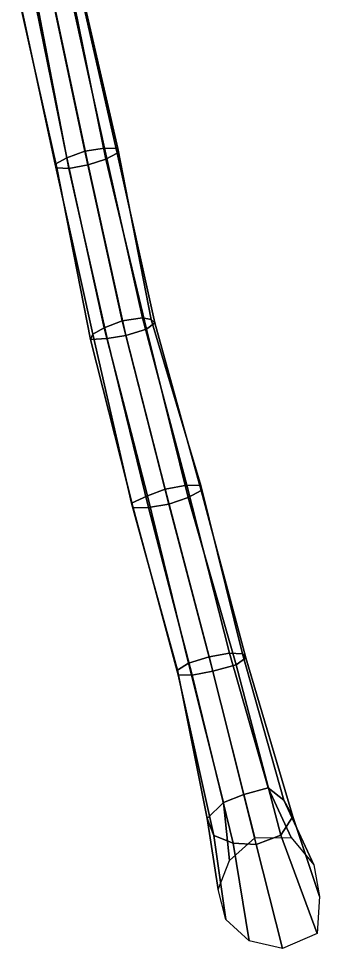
# Model space of a CAD drawing. Header units: metres. Extents: x -2.73 to 0.91, y -0.15 to 5.74.
# Drawn here: x -0.706 to 0.142, y -0.15 to 2.471 of the extents above; entities that cross this region are included whole.
import ezdxf

# ---------------------------------------------------------------- set-up
doc = ezdxf.new("R2010")
doc.units = ezdxf.units.M

msp = doc.modelspace()

# ---------------------------------------------------------------- linework, layer by layer
at = {"layer": 'coconut_palm4_trunk'}
for points in [[(-0.570377, 2.078717, 0.884775), (-0.51985, 2.097196, 0.857604), (-0.621669, 2.576282, 0.957412), (-0.6684, 2.559567, 0.982614)], [(-0.51985, 2.097196, 0.857604), (-0.464113, 2.105872, 0.881134), (-0.569858, 2.584267, 0.978677), (-0.621669, 2.576282, 0.957412)], [(-0.464113, 2.105872, 0.881134), (-0.42663, 2.105041, 0.927413), (-0.537065, 2.582844, 1.022361), (-0.569858, 2.584267, 0.978677)], [(-0.428887, 2.092005, 0.984418), (-0.460115, 2.074826, 1.027523), (-0.558651, 2.555686, 1.124697), (-0.537583, 2.571529, 1.074571)], [(-0.42663, 2.105041, 0.927413), (-0.428887, 2.092005, 0.984418), (-0.537583, 2.571529, 1.074571), (-0.537065, 2.582844, 1.022361)], [(-0.603662, 2.060962, 0.928176), (-0.570377, 2.078717, 0.884775), (-0.6684, 2.559567, 0.982614), (-0.706486, 2.542245, 1.020419)], [(-0.460115, 2.074826, 1.027523), (-0.510189, 2.058446, 1.045615), (-0.612222, 2.538391, 1.144883), (-0.558651, 2.555686, 1.124697)], [(-0.598199, 2.049968, 0.984601), (-0.603662, 2.060962, 0.928176), (-0.706486, 2.542245, 1.020419), (-0.705556, 2.529986, 1.078674)], [(-0.564626, 2.048077, 1.031292), (-0.598199, 2.049968, 0.984601), (-0.705556, 2.529986, 1.078674), (-0.658132, 2.534669, 1.110394)], [(-0.510189, 2.058446, 1.045615), (-0.564626, 2.048077, 1.031292), (-0.658132, 2.534669, 1.110394), (-0.612222, 2.538391, 1.144883)], [(-0.414004, 1.618823, 0.758829), (-0.357434, 1.627504, 0.784458), (-0.464113, 2.105872, 0.881134), (-0.51985, 2.097196, 0.857604)], [(-0.357434, 1.627504, 0.784458), (-0.332489, 1.622385, 0.835752), (-0.42663, 2.105041, 0.927413), (-0.464113, 2.105872, 0.881134)], [(-0.332489, 1.622385, 0.835752), (-0.322313, 1.613075, 0.88896), (-0.428887, 2.092005, 0.984418), (-0.42663, 2.105041, 0.927413)], [(-0.497162, 1.581165, 0.832446), (-0.465272, 1.599294, 0.787729), (-0.570377, 2.078717, 0.884775), (-0.603662, 2.060962, 0.928176)], [(-0.465272, 1.599294, 0.787729), (-0.414004, 1.618823, 0.758829), (-0.51985, 2.097196, 0.857604), (-0.570377, 2.078717, 0.884775)], [(-0.346247, 1.595145, 0.941851), (-0.403758, 1.577728, 0.954198), (-0.510189, 2.058446, 1.045615), (-0.460115, 2.074826, 1.027523)], [(-0.322313, 1.613075, 0.88896), (-0.346247, 1.595145, 0.941851), (-0.460115, 2.074826, 1.027523), (-0.428887, 2.092005, 0.984418)], [(-0.503819, 1.565993, 0.892682), (-0.497162, 1.581165, 0.832446), (-0.603662, 2.060962, 0.928176), (-0.598199, 2.049968, 0.984601)], [(-0.456508, 1.569106, 0.932655), (-0.503819, 1.565993, 0.892682), (-0.598199, 2.049968, 0.984601), (-0.564626, 2.048077, 1.031292)], [(-0.403758, 1.577728, 0.954198), (-0.456508, 1.569106, 0.932655), (-0.564626, 2.048077, 1.031292), (-0.510189, 2.058446, 1.045615)], [(-0.292984, 1.143973, 0.660303), (-0.232504, 1.155902, 0.675696), (-0.357434, 1.627504, 0.784458), (-0.414004, 1.618823, 0.758829)], [(-0.232504, 1.155902, 0.675696), (-0.192585, 1.15452, 0.726788), (-0.332489, 1.622385, 0.835752), (-0.357434, 1.627504, 0.784458)], [(-0.38763, 1.104966, 0.726158), (-0.342712, 1.125183, 0.687368), (-0.465272, 1.599294, 0.787729), (-0.497162, 1.581165, 0.832446)], [(-0.342712, 1.125183, 0.687368), (-0.292984, 1.143973, 0.660303), (-0.414004, 1.618823, 0.758829), (-0.465272, 1.599294, 0.787729)], [(-0.191724, 1.140573, 0.789438), (-0.228083, 1.120865, 0.835622), (-0.346247, 1.595145, 0.941851), (-0.322313, 1.613075, 0.88896)], [(-0.192585, 1.15452, 0.726788), (-0.191724, 1.140573, 0.789438), (-0.322313, 1.613075, 0.88896), (-0.332489, 1.622385, 0.835752)], [(-0.383197, 1.091636, 0.790103), (-0.38763, 1.104966, 0.726158), (-0.497162, 1.581165, 0.832446), (-0.503819, 1.565993, 0.892682)], [(-0.282486, 1.10187, 0.858325), (-0.339904, 1.092198, 0.836398), (-0.456508, 1.569106, 0.932655), (-0.403758, 1.577728, 0.954198)], [(-0.228083, 1.120865, 0.835622), (-0.282486, 1.10187, 0.858325), (-0.403758, 1.577728, 0.954198), (-0.346247, 1.595145, 0.941851)], [(-0.339904, 1.092198, 0.836398), (-0.383197, 1.091636, 0.790103), (-0.503819, 1.565993, 0.892682), (-0.456508, 1.569106, 0.932655)], [(-0.169072, 0.671396, 0.552505), (-0.111628, 0.681874, 0.570213), (-0.232504, 1.155902, 0.675696), (-0.292984, 1.143973, 0.660303)], [(-0.111628, 0.681874, 0.570213), (-0.075352, 0.680095, 0.619072), (-0.192585, 1.15452, 0.726788), (-0.232504, 1.155902, 0.675696)], [(-0.075352, 0.680095, 0.619072), (-0.065274, 0.668954, 0.680421), (-0.191724, 1.140573, 0.789438), (-0.192585, 1.15452, 0.726788)], [(-0.226935, 0.653584, 0.56724), (-0.169072, 0.671396, 0.552505), (-0.292984, 1.143973, 0.660303), (-0.342712, 1.125183, 0.687368)], [(-0.065274, 0.668954, 0.680421), (-0.092504, 0.648587, 0.741139), (-0.228083, 1.120865, 0.835622), (-0.191724, 1.140573, 0.789438)], [(-0.258472, 0.634318, 0.618159), (-0.226935, 0.653584, 0.56724), (-0.342712, 1.125183, 0.687368), (-0.38763, 1.104966, 0.726158)], [(-0.256806, 0.621077, 0.679457), (-0.258472, 0.634318, 0.618159), (-0.38763, 1.104966, 0.726158), (-0.383197, 1.091636, 0.790103)], [(-0.158995, 0.630979, 0.745233), (-0.21736, 0.620098, 0.728296), (-0.339904, 1.092198, 0.836398), (-0.282486, 1.10187, 0.858325)], [(-0.092504, 0.648587, 0.741139), (-0.158995, 0.630979, 0.745233), (-0.282486, 1.10187, 0.858325), (-0.228083, 1.120865, 0.835622)], [(-0.21736, 0.620098, 0.728296), (-0.256806, 0.621077, 0.679457), (-0.383197, 1.091636, 0.790103), (-0.339904, 1.092198, 0.836398)], [(-0.071188, 0.283684, 0.368947), (-0.002285, 0.302173, 0.367704), (-0.111628, 0.681874, 0.570213), (-0.169072, 0.671396, 0.552505)], [(-0.002285, 0.302173, 0.367704), (0.041332, 0.267376, 0.413856), (-0.075352, 0.680095, 0.619072), (-0.111628, 0.681874, 0.570213)], [(-0.128604, 0.260712, 0.377617), (-0.071188, 0.283684, 0.368947), (-0.169072, 0.671396, 0.552505), (-0.226935, 0.653584, 0.56724)], [(0.066441, 0.221704, 0.466275), (0.032766, 0.168904, 0.510987), (-0.092504, 0.648587, 0.741139), (-0.065274, 0.668954, 0.680421)], [(0.041332, 0.267376, 0.413856), (0.066441, 0.221704, 0.466275), (-0.065274, 0.668954, 0.680421), (-0.075352, 0.680095, 0.619072)], [(-0.17509, 0.216049, 0.410928), (-0.128604, 0.260712, 0.377617), (-0.226935, 0.653584, 0.56724), (-0.258472, 0.634318, 0.618159)], [(-0.156276, 0.167866, 0.464261), (-0.17509, 0.216049, 0.410928), (-0.258472, 0.634318, 0.618159), (-0.256806, 0.621077, 0.679457)], [(-0.036069, 0.14283, 0.519861), (-0.101251, 0.145784, 0.500415), (-0.21736, 0.620098, 0.728296), (-0.158995, 0.630979, 0.745233)], [(0.032766, 0.168904, 0.510987), (-0.036069, 0.14283, 0.519861), (-0.158995, 0.630979, 0.745233), (-0.092504, 0.648587, 0.741139)], [(-0.101251, 0.145784, 0.500415), (-0.156276, 0.167866, 0.464261), (-0.256806, 0.621077, 0.679457), (-0.21736, 0.620098, 0.728296)], [(-0.040262, 0.161482, -0.020574), (0.062596, 0.162344, -0.017531), (-0.002285, 0.302173, 0.367704), (-0.071188, 0.283684, 0.368947)], [(0.062596, 0.162344, -0.017531), (0.126195, 0.084964, -0.006079), (0.041332, 0.267376, 0.413856), (-0.002285, 0.302173, 0.367704)], [(-0.111479, 0.097296, -0.014872), (-0.040262, 0.161482, -0.020574), (-0.071188, 0.283684, 0.368947), (-0.128604, 0.260712, 0.377617)], [(0.126195, 0.084964, -0.006079), (0.141815, -0.004038, 0.005331), (0.066441, 0.221704, 0.466275), (0.041332, 0.267376, 0.413856)], [(-0.143829, 0.015268, -0.005788), (-0.111479, 0.097296, -0.014872), (-0.128604, 0.260712, 0.377617), (-0.17509, 0.216049, 0.410928)], [(-0.122226, -0.069463, 0.00528), (-0.143829, 0.015268, -0.005788), (-0.17509, 0.216049, 0.410928), (-0.156276, 0.167866, 0.464261)], [(0.141815, -0.004038, 0.005331), (0.135221, -0.108124, 0.017913), (0.032766, 0.168904, 0.510987), (0.066441, 0.221704, 0.466275)], [(-0.056527, -0.129313, 0.014643), (-0.122226, -0.069463, 0.00528), (-0.156276, 0.167866, 0.464261), (-0.101251, 0.145784, 0.500415)], [(0.135221, -0.108124, 0.017913), (0.037524, -0.1505, 0.020125), (-0.036069, 0.14283, 0.519861), (0.032766, 0.168904, 0.510987)], [(0.037524, -0.1505, 0.020125), (-0.056527, -0.129313, 0.014643), (-0.101251, 0.145784, 0.500415), (-0.036069, 0.14283, 0.519861)]]:
    msp.add_3dface(points, dxfattribs=at)

doc.saveas('drawing.dxf')
